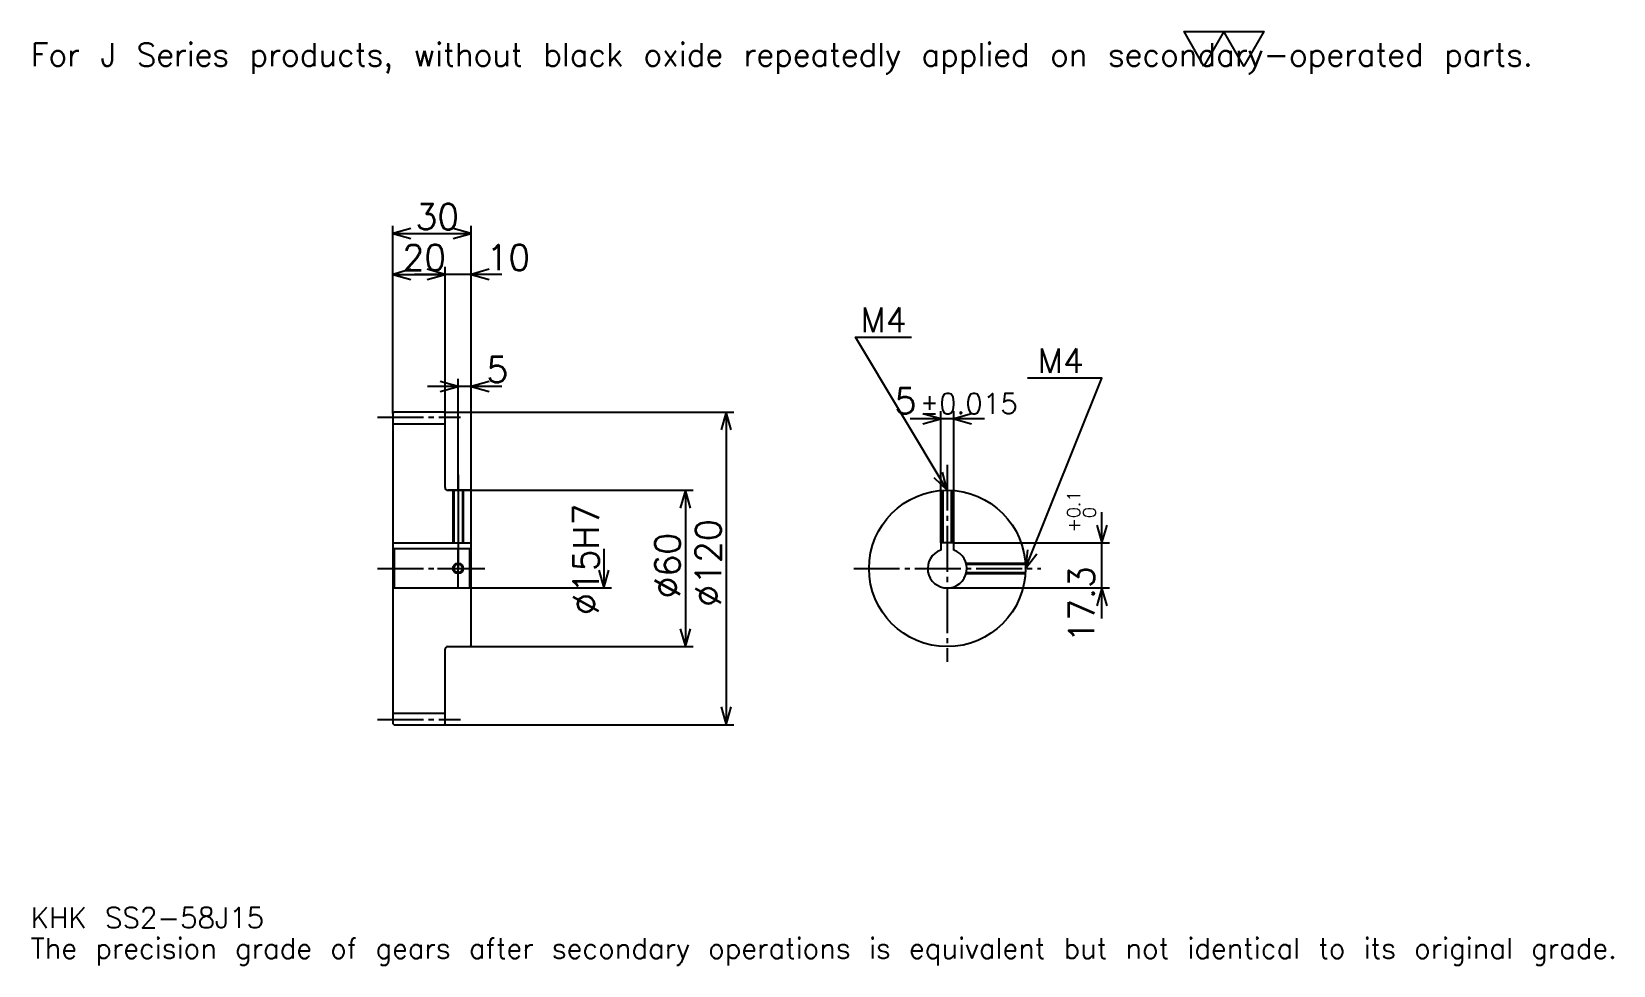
# Model space of a CAD drawing. Extents: x 20 to 627, y 7 to 365.
import ezdxf

# ---------------------------------------------------------------- set-up
doc = ezdxf.new("R2010")
doc.units = 0
doc.linetypes.add('DASHDOT', pattern=[23.478262, 17.608696, -1.956522, 1.956522, -1.956522])
doc.layers.get('0').update_dxf_attribs({"linetype": 'CONTINUOUS'})
doc.layers.add('DASHDOT', color=6, linetype='DASHDOT')
doc.styles.add('KANJI', font='TXT', dxfattribs={"bigfont": 'BIGFONT'})

msp = doc.modelspace()

# ---------------------------------------------------------------- linework, layer by layer
at = {"color": 5}
for p, q in [((158.478271, 219.456512), (158.478271, 290.869568)), ((158.478271, 287.934784), (188.478271, 287.934784)), ((188.478271, 219.456512), (188.478271, 290.869568)), ((178.478271, 219.456512), (178.478271, 275.217377)), ((158.478271, 272.282593), (178.478271, 272.282593)), ((200.217407, 272.282593), (166.739136, 272.282593)), ((183.478271, 219.456512), (183.478271, 232.173904)), ((200.217407, 229.23912), (171.739136, 229.23912)), ((158.478271, 218.956512), (158.478271, 219.456512)), ((177.978271, 219.456512), (188.478271, 219.456512)), ((178.478271, 218.956512), (178.478271, 219.456512)), ((183.478271, 189.456512), (183.478271, 219.456512)), ((183.478271, 189.456512), (183.478271, 219.456512)), ((188.478271, 219.456512), (289.239136, 219.456512)), ((188.478271, 188.956512), (188.478271, 219.456512)), ((286.304352, 219.456512), (286.304352, 99.456512)), ((368.586975, 169.256516), (368.586975, 219.782593)), ((373.586975, 169.256516), (373.586975, 219.782593)), ((385.326111, 216.847809), (356.847839, 216.847809)), ((179.478271, 189.456512), (188.478271, 189.456512)), ((188.478271, 189.456512), (273.586975, 189.456512)), ((270.652191, 189.456512), (270.652191, 129.456512)), ((430.434784, 140.217377), (430.434784, 180.995636)), ((239.347839, 166.956512), (239.347839, 151.956512)), ((373.586975, 169.256516), (433.369568, 169.256516)), ((188.478271, 151.956512), (242.282623, 151.956512)), ((371.086975, 151.956512), (433.369568, 151.956512)), ((179.478271, 129.456512), (188.478271, 129.456512)), ((188.478271, 129.456512), (273.586975, 129.456512)), ((177.978271, 99.456512), (188.478271, 99.456512)), ((188.478271, 99.456512), (289.239136, 99.456512))]:
    msp.add_line(p, q, dxfattribs=at)
at = {"color": 4}
for p, q in [((158.478271, 214.956512), (178.478271, 214.956512)), ((158.478271, 169.256516), (188.478271, 169.256516)), ((158.978271, 166.956512), (158.978271, 151.956512)), ((187.978271, 166.956512), (188.478271, 167.456512)), ((187.978271, 151.956512), (188.478271, 151.456512)), ((158.478271, 103.956512), (178.478271, 103.956512))]:
    msp.add_line(p, q, dxfattribs=at)
at = {"color": 7}
msp.add_lwpolyline([(469.565216, 352.17392), (461.934784, 365.399994), (492.456512, 365.399994), (484.82608, 352.17392), (477.195648, 365.399994), (469.565216, 352.17392)], dxfattribs=at)
at = {"color": 5}
for points in [[(165.326096, 289.891296), (158.478271, 287.934784), (165.326096, 285.978271)], [(181.630447, 285.978271), (188.478271, 287.934784), (181.630447, 289.891296)], [(165.326096, 274.239136), (158.478271, 272.282593), (165.326096, 270.32608)], [(171.630447, 270.32608), (178.478271, 272.282593), (171.630447, 274.239136)], [(171.630447, 270.32608), (178.478271, 272.282593), (171.630447, 274.239136)], [(195.326096, 274.239136), (188.478271, 272.282593), (195.326096, 270.32608)], [(371.086975, 189.456512), (335.869568, 248.152161), (357.391296, 248.152161)], [(176.630447, 227.282593), (183.478271, 229.23912), (176.630447, 231.195648)], [(195.326096, 231.195648), (188.478271, 229.23912), (195.326096, 227.282593)], [(401.086975, 159.456512), (430.434784, 232.5), (401.869568, 232.5)], [(288.260864, 212.608688), (286.304352, 219.456512), (284.347839, 212.608688)], [(361.739136, 214.891296), (368.586975, 216.847809), (361.739136, 218.804337)], [(380.434784, 218.804337), (373.586975, 216.847809), (380.434784, 214.891296)], [(365.886078, 194.321854), (371.086975, 189.456512), (369.241486, 196.335098)], [(272.608704, 182.608688), (270.652191, 189.456512), (268.695679, 182.608688)], [(428.478271, 176.10434), (430.434784, 169.256516), (432.391296, 176.10434)], [(401.824493, 166.54007), (401.086975, 159.456512), (405.455444, 165.081207)], [(237.391327, 158.804337), (239.347839, 151.956512), (241.304352, 158.804337)], [(432.391296, 145.108688), (430.434784, 151.956512), (428.478271, 145.108688)], [(268.695679, 136.304337), (270.652191, 129.456512), (272.608704, 136.304337)], [(284.347839, 106.304337), (286.304352, 99.456512), (288.260864, 106.304337)]]:
    msp.add_lwpolyline(points, dxfattribs=at)
at = {"color": 4}
for points in [[(178.478271, 190.456512), (178.478271, 218.956512), (177.978271, 219.456512), (158.978271, 219.456512), (158.478271, 218.956512), (158.478271, 151.456512)], [(179.478271, 129.456512), (187.978271, 129.456512), (188.478271, 129.956512), (188.478271, 188.956512), (187.978271, 189.456512), (179.478271, 189.456512)], [(181.478271, 189.456512), (181.478271, 169.256516)], [(181.858276, 189.456512), (181.858276, 169.256516)], [(185.098267, 189.456512), (185.098267, 169.256516)], [(185.478271, 189.456512), (185.478271, 169.256516)], [(369.086975, 169.256516), (369.086975, 189.389771)], [(369.46698, 169.256516), (369.46698, 189.412735)], [(372.70697, 169.256516), (372.70697, 189.412735)], [(373.086975, 169.256516), (373.086975, 189.389771)], [(158.478271, 151.456512), (158.978271, 151.956512), (187.978271, 151.956512), (187.978271, 166.956512), (158.978271, 166.956512), (158.478271, 167.456512)], [(373.586975, 166.527588), (373.586975, 169.256516), (368.586975, 169.256516), (368.586975, 166.527588)], [(378.315369, 161.456512), (401.020203, 161.456512)], [(378.409912, 161.076508), (401.043182, 161.076508)], [(378.409912, 157.836517), (401.043182, 157.836517)], [(378.315369, 157.456512), (401.020203, 157.456512)], [(158.478271, 151.456512), (158.478271, 99.956512), (158.978271, 99.456512), (177.978271, 99.456512), (178.478271, 99.956512), (178.478271, 128.456512)]]:
    msp.add_lwpolyline(points, dxfattribs=at)
for centre, radius in [((371.086975, 159.456512), 30), ((183.478271, 159.456512), 1.62)]:
    msp.add_circle(centre, radius, dxfattribs=at)
at = {"color": 7}
msp.add_circle((183.478271, 159.456512), 2, dxfattribs=at)
at = {"color": 4}
for centre, radius, start, end in [((179.478271, 190.456512), 1, 180, 270), ((371.086975, 159.456512), 7.5, 109.471220943, 70.528779057), ((179.478271, 128.456512), 1, 90, 180)]:
    msp.add_arc(centre, radius, start, end, dxfattribs=at)
at = {"layer": 'DASHDOT', "color": 7}
for p, q in [((152.608704, 217.456512), (184.347839, 217.456512)), ((371.086975, 199.23912), (371.086975, 123.586945)), ((183.478271, 189.456512), (183.478271, 159.456512)), ((152.608704, 159.456512), (194.347839, 159.456512)), ((335.217407, 159.456512), (406.956543, 159.456512)), ((152.608704, 101.456512), (184.347839, 101.456512))]:
    msp.add_line(p, q, dxfattribs=at)
for points in [[(183.478271, 195.32608), (183.478271, 163.386948)], [(183.478271, 151.586945), (183.478271, 167.32608)], [(175.608704, 159.456512), (191.347839, 159.456512)]]:
    msp.add_lwpolyline(points, dxfattribs=at)

# ---------------------------------------------------------------- texts
at = {"color": 7, "style": 'KANJI'}
for s, height, p in [('For J Series products, without black oxide repeatedly applied on secondary-operated parts.', 8.804348, (19.565218, 352.17392)), ('30', 9.782609, (167.119568, 289.5)), ('20', 9.782609, (162.119583, 273.847809)), ('10', 9.782609, (194.347839, 273.847809)), ('M4', 9.391305, (337.826111, 250.108688)), ('M4', 9.391305, (405.782593, 234.456512)), ('5', 9.782609, (194.347839, 230.804337)), ('5', 9.782609, (350.893738, 218.804337)), ('%%p0.015', 7.826087, (360.577301, 218.804337)), ('KHK SS2-58J15', 7.826087, (19.565218, 21.52174)), ('The precision grade of gears after secondary operations is equivalent but not identical to its original grade.', 7.826087, (19.565218, 9.782609))]:
    msp.add_text(s, height=height, dxfattribs=at).set_placement(p)
for s, height, p in [('%%c15H7', 9.782609, (237.391327, 141.603256)), ('0.1', 4.891304, (422.021729, 178.804047)), ('0', 4.891304, (428.086945, 178.804047)), ('%%c120', 9.782609, (284.347839, 144.782593)), ('+', 4.891304, (422.021729, 173.32579)), ('%%c60', 9.782609, (268.695679, 147.961945)), ('17.3', 9.782609, (427.5, 130.982788))]:
    msp.add_text(s, height=height, rotation=90, dxfattribs=at).set_placement(p)

doc.saveas('drawing.dxf')
